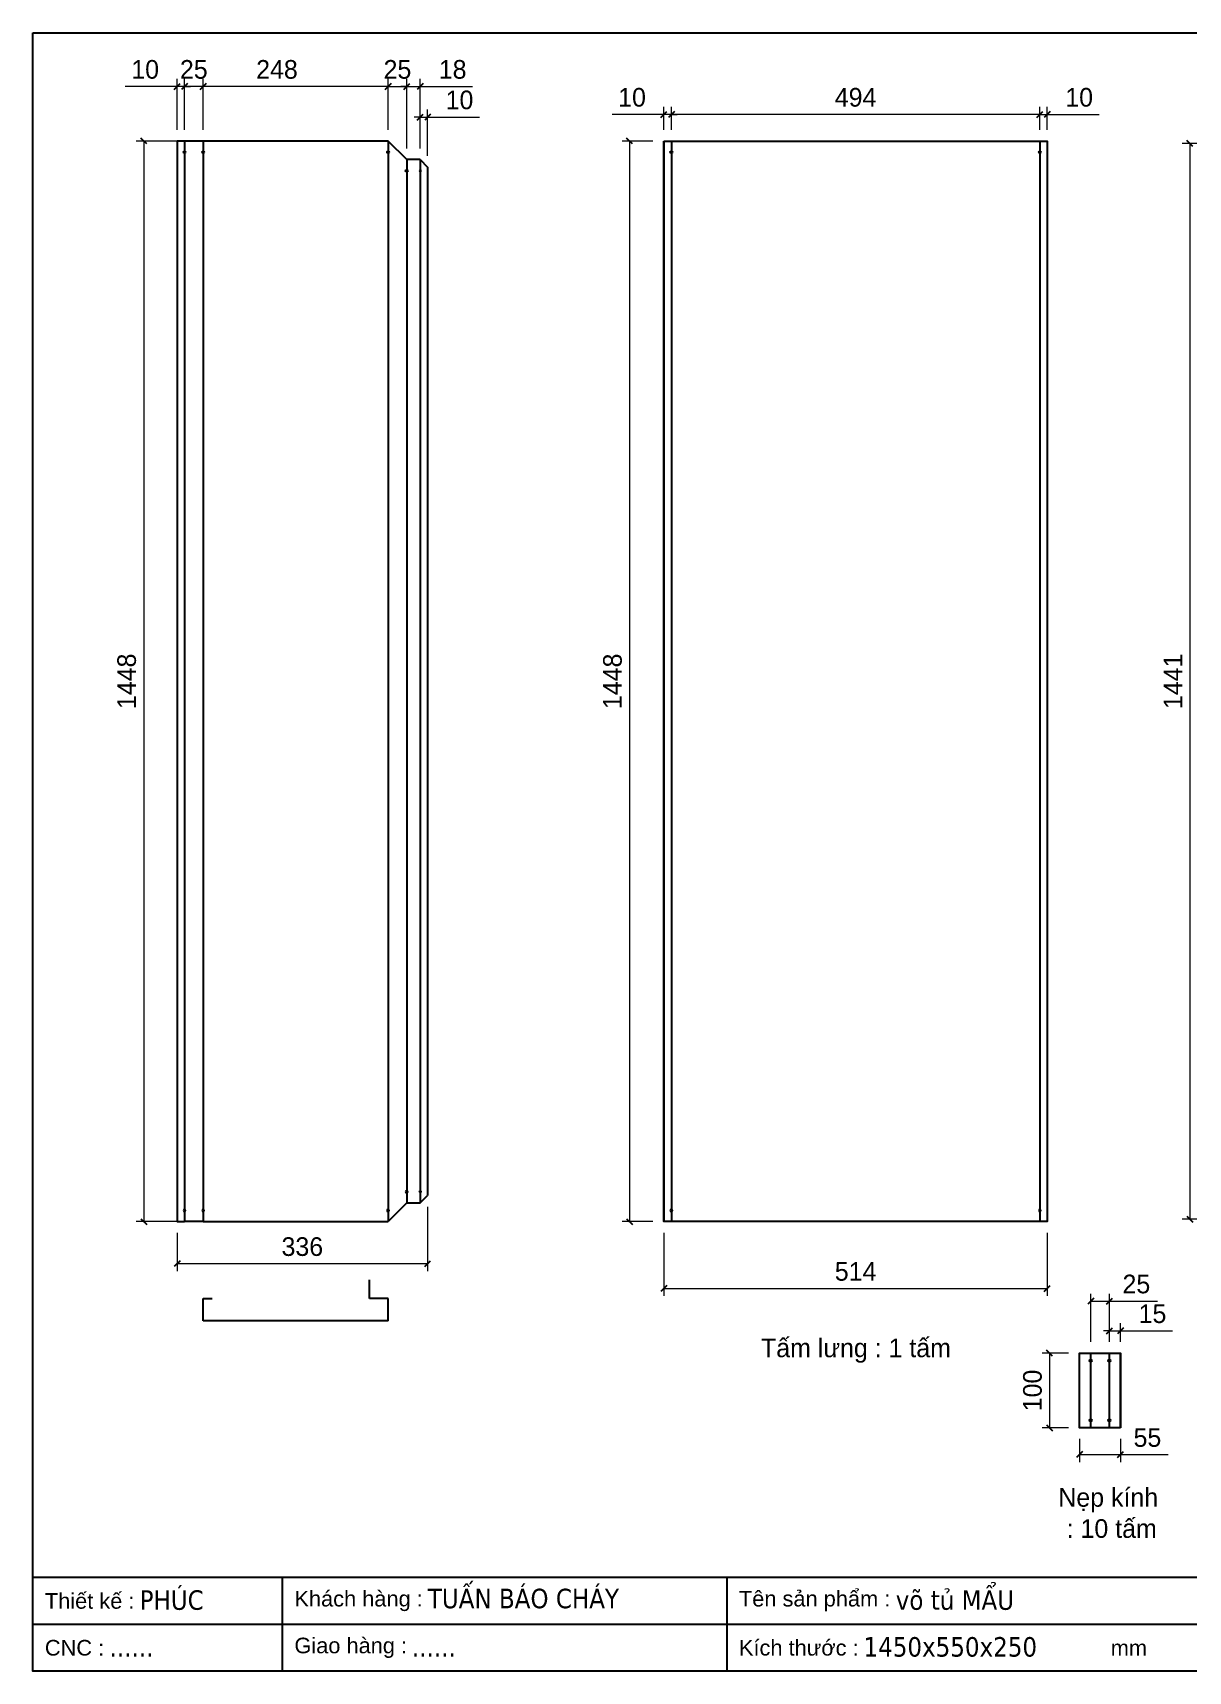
# Model space of a CAD drawing. Header units: millimetres. Extents: x 0 to 3105, y 0 to 2195.
# Drawn here: x 0 to 1549, y 0 to 2195 of the extents above; entities that cross this region are included whole.
import ezdxf
from ezdxf.enums import TextEntityAlignment as Align

# ---------------------------------------------------------------- set-up
doc = ezdxf.new("R2010")
doc.units = ezdxf.units.MM
doc.layers.add('CNC', color=7, linetype='Continuous')
doc.layers.add('DIM', color=253, linetype='Continuous')
doc.styles.add('Arial', font='arial.ttf')
doc.styles.add('Tahoma (Input Text)', font='tahoma.ttf')
doc.dimstyles.new('Dim-25', dxfattribs={"dimtxt": 25, "dimasz": 8, "dimexe": 10, "dimexo": 15, "dimgap": 10, "dimtad": 1, "dimdec": 0, "dimtxsty": 'Standard', "dimblk": 'OBLIQUE', "dimcen": 10, "dimclrd": 5, "dimclre": 5, "dimclrt": 3, "dimazin": 3, "dimtfac": 1, "dimtdec": 0, "dimtmove": 0, "dimatfit": 3, "dimldrblk": 'OBLIQUE', "dimlwd": 9, "dimlwe": 9})

# ---------------------------------------------------------------- blocks, each defined once
blk = doc.blocks.new('*D1')
at = {"color": 0, "linetype": 'ByBlock', "lineweight": -2}
for p, q in [((152.8, 2046.4), (144.8, 2054.4)), ((144.8, 606.4), (152.8, 598.4))]:
    blk.add_line(p, q, dxfattribs=at)
at = {"layer": 'Defpoints', "color": 0, "transparency": 16777216}
for p in [(228.4, 2050.4), (148.8, 602.4), (228.4, 602.4)]:
    blk.add_point(p, dxfattribs=at)
at = {"layer": 'DIM', "color": 5, "lineweight": 9, "transparency": 16777216}
for p, q in [((213.4, 2050.4), (138.8, 2050.4)), ((148.8, 2050.4), (148.8, 602.4)), ((213.4, 602.4), (138.8, 602.4))]:
    blk.add_line(p, q, dxfattribs=at)
at = {"layer": 'DIM', "color": 3, "transparency": 16777216, "insert": (126, 1326.4), "char_height": 25, "attachment_point": 5, "rotation": 90}
blk.add_mtext('1448', dxfattribs=at)
blk = doc.blocks.new('_Oblique')
at = {"color": 0, "linetype": 'ByBlock', "lineweight": -2}
blk.add_line((-0.5, -0.5), (0.5, 0.5), dxfattribs=at)
blk = doc.blocks.new('*D2')
at = {"color": 0, "linetype": 'ByBlock', "lineweight": -2}
for p, q in [((232.4, 2127.5), (224.4, 2119.5)), ((472.4, 2119.5), (480.4, 2127.5))]:
    blk.add_line(p, q, dxfattribs=at)
at = {"layer": 'Defpoints', "color": 0, "transparency": 16777216}
for p in [(228.4, 2123.5), (228.4, 2050.4), (476.4, 2050.4)]:
    blk.add_point(p, dxfattribs=at)
at = {"layer": 'DIM', "color": 5, "lineweight": 9, "transparency": 16777216}
for p, q in [((228.4, 2065.4), (228.4, 2133.5)), ((476.4, 2065.4), (476.4, 2133.5)), ((476.4, 2123.5), (228.4, 2123.5))]:
    blk.add_line(p, q, dxfattribs=at)
at = {"layer": 'DIM', "color": 3, "transparency": 16777216, "insert": (327.4, 2146.2), "char_height": 25, "attachment_point": 5}
blk.add_mtext('248', dxfattribs=at)
blk = doc.blocks.new('*D3')
at = {"color": 0, "linetype": 'ByBlock', "lineweight": -2}
for p, q in [((207.4, 2127.5), (199.4, 2119.5)), ((224.4, 2119.5), (232.4, 2127.5))]:
    blk.add_line(p, q, dxfattribs=at)
at = {"layer": 'Defpoints', "color": 0, "transparency": 16777216}
for p in [(203.4, 2123.5), (203.4, 2050.4), (228.4, 2050.4)]:
    blk.add_point(p, dxfattribs=at)
at = {"layer": 'DIM', "color": 5, "lineweight": 9, "transparency": 16777216}
for p, q in [((203.4, 2065.4), (203.4, 2133.5)), ((228.4, 2065.4), (228.4, 2133.5)), ((228.4, 2123.5), (203.4, 2123.5))]:
    blk.add_line(p, q, dxfattribs=at)
at = {"layer": 'DIM', "color": 3, "transparency": 16777216, "insert": (215.9, 2146.2), "char_height": 25, "attachment_point": 5}
blk.add_mtext('25', dxfattribs=at)
blk = doc.blocks.new('*D4')
at = {"color": 0, "linetype": 'ByBlock', "lineweight": -2}
for p, q in [((189.4, 2119.5), (197.4, 2127.5)), ((207.4, 2127.5), (199.4, 2119.5))]:
    blk.add_line(p, q, dxfattribs=at)
at = {"layer": 'Defpoints', "color": 0, "transparency": 16777216}
for p in [(193.4, 2123.5), (193.4, 2050.4), (203.4, 2050.4)]:
    blk.add_point(p, dxfattribs=at)
at = {"layer": 'DIM', "color": 5, "lineweight": 9, "transparency": 16777216}
for p, q in [((193.4, 2065.4), (193.4, 2133.5)), ((203.4, 2065.4), (203.4, 2133.5)), ((193.4, 2123.5), (124, 2123.5)), ((203.4, 2123.5), (193.4, 2123.5)), ((203.4, 2123.5), (211.4, 2123.5))]:
    blk.add_line(p, q, dxfattribs=at)
at = {"layer": 'DIM', "color": 3, "transparency": 16777216, "insert": (150.7, 2146.2), "char_height": 25, "attachment_point": 5}
blk.add_mtext('10', dxfattribs=at)
blk = doc.blocks.new('*D5')
at = {"color": 0, "linetype": 'ByBlock', "lineweight": -2}
for p, q in [((197.4, 550.1), (189.4, 542.1)), ((525.4, 542.1), (533.4, 550.1))]:
    blk.add_line(p, q, dxfattribs=at)
at = {"layer": 'Defpoints', "color": 0, "transparency": 16777216}
for p in [(529.4, 637.4), (193.4, 602.4), (193.4, 546.1)]:
    blk.add_point(p, dxfattribs=at)
at = {"layer": 'DIM', "color": 5, "lineweight": 9, "transparency": 16777216}
for p, q in [((529.4, 622.4), (529.4, 536.1)), ((193.4, 587.4), (193.4, 536.1)), ((529.4, 546.1), (193.4, 546.1))]:
    blk.add_line(p, q, dxfattribs=at)
at = {"layer": 'DIM', "color": 3, "transparency": 16777216, "insert": (361.4, 568.8), "char_height": 25, "attachment_point": 5}
blk.add_mtext('336', dxfattribs=at)
blk = doc.blocks.new('*D6')
at = {"color": 0, "linetype": 'ByBlock', "lineweight": -2}
for p, q in [((480.4, 2127.5), (472.4, 2119.5)), ((497.4, 2119.5), (505.4, 2127.5))]:
    blk.add_line(p, q, dxfattribs=at)
at = {"layer": 'Defpoints', "color": 0, "transparency": 16777216}
for p in [(501.4, 2123.5), (476.4, 2050.4), (501.4, 2025.4)]:
    blk.add_point(p, dxfattribs=at)
at = {"layer": 'DIM', "color": 5, "lineweight": 9, "transparency": 16777216}
for p, q in [((476.4, 2065.4), (476.4, 2133.5)), ((501.4, 2040.4), (501.4, 2133.5)), ((476.4, 2123.5), (501.4, 2123.5))]:
    blk.add_line(p, q, dxfattribs=at)
at = {"layer": 'DIM', "color": 3, "transparency": 16777216, "insert": (488.9, 2146.2), "char_height": 25, "attachment_point": 5}
blk.add_mtext('25', dxfattribs=at)
blk = doc.blocks.new('*D7')
at = {"color": 0, "linetype": 'ByBlock', "lineweight": -2}
for p, q in [((497.4, 2119.5), (505.4, 2127.5)), ((523.4, 2127.5), (515.4, 2119.5))]:
    blk.add_line(p, q, dxfattribs=at)
at = {"layer": 'Defpoints', "color": 0, "transparency": 16777216}
for p in [(519.4, 2123.5), (501.4, 2025.4), (519.4, 2025.4)]:
    blk.add_point(p, dxfattribs=at)
at = {"layer": 'DIM', "color": 5, "lineweight": 9, "transparency": 16777216}
for p, q in [((501.4, 2040.4), (501.4, 2133.5)), ((519.4, 2040.4), (519.4, 2133.5)), ((501.4, 2123.5), (493.4, 2123.5)), ((501.4, 2123.5), (519.4, 2123.5)), ((519.4, 2123.5), (589.6, 2123.5))]:
    blk.add_line(p, q, dxfattribs=at)
at = {"layer": 'DIM', "color": 3, "transparency": 16777216, "insert": (562.9, 2146.2), "char_height": 25, "attachment_point": 5}
blk.add_mtext('18', dxfattribs=at)
blk = doc.blocks.new('*D8')
at = {"color": 0, "linetype": 'ByBlock', "lineweight": -2}
for p, q in [((515.4, 2078.5), (523.4, 2086.5)), ((533.4, 2086.5), (525.4, 2078.5))]:
    blk.add_line(p, q, dxfattribs=at)
at = {"layer": 'Defpoints', "color": 0, "transparency": 16777216}
for p in [(529.4, 2082.5), (519.4, 2025.4), (529.4, 2015.4)]:
    blk.add_point(p, dxfattribs=at)
at = {"layer": 'DIM', "color": 5, "lineweight": 9, "transparency": 16777216}
for p, q in [((519.4, 2040.4), (519.4, 2092.5)), ((529.4, 2030.4), (529.4, 2092.5)), ((519.4, 2082.5), (511.4, 2082.5)), ((519.4, 2082.5), (529.4, 2082.5)), ((529.4, 2082.5), (598.8, 2082.5))]:
    blk.add_line(p, q, dxfattribs=at)
at = {"layer": 'DIM', "color": 3, "transparency": 16777216, "insert": (572.1, 2105.3), "char_height": 25, "attachment_point": 5}
blk.add_mtext('10', dxfattribs=at)
blk = doc.blocks.new('f3daunguoc')
at = {"layer": 'CNC', "color": 2, "lineweight": -3}
blk.add_circle((0, 0), 1.5, dxfattribs=at)
blk = doc.blocks.new('f2dauxuoi')
at = {"layer": 'CNC', "color": 2, "lineweight": -3}
blk.add_circle((0, 0), 1, dxfattribs=at)
blk = doc.blocks.new('*D9')
at = {"color": 0, "linetype": 'ByBlock', "lineweight": -2}
for p, q in [((1346.1, 2082), (1354.1, 2090)), ((1364.1, 2090), (1356.1, 2082))]:
    blk.add_line(p, q, dxfattribs=at)
at = {"layer": 'Defpoints', "color": 0, "transparency": 16777216}
for p in [(1360.1, 2086), (1350.1, 2050.4), (1360.1, 2050.4)]:
    blk.add_point(p, dxfattribs=at)
at = {"layer": 'DIM', "color": 5, "lineweight": 9, "transparency": 16777216}
for p, q in [((1350.1, 2086), (1342.1, 2086)), ((1350.1, 2065.4), (1350.1, 2096)), ((1350.1, 2086), (1360.1, 2086)), ((1360.1, 2065.4), (1360.1, 2096)), ((1360.1, 2086), (1429.5, 2086))]:
    blk.add_line(p, q, dxfattribs=at)
at = {"layer": 'DIM', "color": 3, "transparency": 16777216, "insert": (1402.8, 2108.8), "char_height": 25, "attachment_point": 5}
blk.add_mtext('10', dxfattribs=at)
blk = doc.blocks.new('*D10')
at = {"color": 0, "linetype": 'ByBlock', "lineweight": -2}
for p, q in [((860.1, 2090), (852.1, 2082)), ((1346.1, 2082), (1354.1, 2090))]:
    blk.add_line(p, q, dxfattribs=at)
at = {"layer": 'Defpoints', "color": 0, "transparency": 16777216}
for p in [(856.1, 2086), (856.1, 2050.4), (1350.1, 2050.4)]:
    blk.add_point(p, dxfattribs=at)
at = {"layer": 'DIM', "color": 5, "lineweight": 9, "transparency": 16777216}
for p, q in [((856.1, 2065.4), (856.1, 2096)), ((1350.1, 2086), (856.1, 2086)), ((1350.1, 2065.4), (1350.1, 2096))]:
    blk.add_line(p, q, dxfattribs=at)
at = {"layer": 'DIM', "color": 3, "transparency": 16777216, "insert": (1103.1, 2108.8), "char_height": 25, "attachment_point": 5}
blk.add_mtext('494', dxfattribs=at)
blk = doc.blocks.new('*D11')
at = {"color": 0, "linetype": 'ByBlock', "lineweight": -2}
for p, q in [((842.1, 2082), (850.1, 2090)), ((860.1, 2090), (852.1, 2082))]:
    blk.add_line(p, q, dxfattribs=at)
at = {"layer": 'Defpoints', "color": 0, "transparency": 16777216}
for p in [(846.1, 2086), (846.1, 2050.4), (856.1, 2050.4)]:
    blk.add_point(p, dxfattribs=at)
at = {"layer": 'DIM', "color": 5, "lineweight": 9, "transparency": 16777216}
for p, q in [((846.1, 2086), (776.7, 2086)), ((846.1, 2065.4), (846.1, 2096)), ((856.1, 2086), (846.1, 2086)), ((856.1, 2065.4), (856.1, 2096)), ((856.1, 2086), (864.1, 2086))]:
    blk.add_line(p, q, dxfattribs=at)
at = {"layer": 'DIM', "color": 3, "transparency": 16777216, "insert": (803.4, 2108.8), "char_height": 25, "attachment_point": 5}
blk.add_mtext('10', dxfattribs=at)
blk = doc.blocks.new('*D12')
at = {"color": 0, "linetype": 'ByBlock', "lineweight": -2}
for p, q in [((804.1, 2046.4), (796.1, 2054.4)), ((796.1, 606.4), (804.1, 598.4))]:
    blk.add_line(p, q, dxfattribs=at)
at = {"layer": 'Defpoints', "color": 0, "ltscale": 3, "transparency": 16777216}
for p in [(846.1, 2050.4), (800.1, 602.4), (846.1, 602.4)]:
    blk.add_point(p, dxfattribs=at)
at = {"layer": 'DIM', "color": 5, "lineweight": 9, "ltscale": 3, "transparency": 16777216}
for p, q in [((831.1, 2050.4), (790.1, 2050.4)), ((800.1, 2050.4), (800.1, 602.4)), ((831.1, 602.4), (790.1, 602.4))]:
    blk.add_line(p, q, dxfattribs=at)
at = {"layer": 'DIM', "color": 3, "ltscale": 3, "transparency": 16777216, "insert": (777.3, 1326.4), "char_height": 25, "attachment_point": 5, "rotation": 90}
blk.add_mtext('1448', dxfattribs=at)
blk = doc.blocks.new('*D19')
at = {"color": 0, "linetype": 'ByBlock', "lineweight": -2}
for p, q in [((850.1, 516.8), (842.1, 508.8)), ((1356.1, 508.8), (1364.1, 516.8))]:
    blk.add_line(p, q, dxfattribs=at)
at = {"layer": 'Defpoints', "color": 0, "ltscale": 3, "transparency": 16777216}
for p in [(846.1, 602.4), (1360.1, 602.4), (1360.1, 512.8)]:
    blk.add_point(p, dxfattribs=at)
at = {"layer": 'DIM', "color": 5, "lineweight": 9, "ltscale": 3, "transparency": 16777216}
for p, q in [((846.1, 587.4), (846.1, 502.8)), ((1360.1, 587.4), (1360.1, 502.8)), ((846.1, 512.8), (1360.1, 512.8))]:
    blk.add_line(p, q, dxfattribs=at)
at = {"layer": 'DIM', "color": 3, "ltscale": 3, "transparency": 16777216, "insert": (1103.1, 535.6), "char_height": 25, "attachment_point": 5}
blk.add_mtext('514', dxfattribs=at)
blk = doc.blocks.new('*D38')
at = {"color": 0, "linetype": 'ByBlock', "lineweight": -2}
for p, q in [((1555.1, 2042.9), (1547.1, 2050.9)), ((1547.1, 609.9), (1555.1, 601.9))]:
    blk.add_line(p, q, dxfattribs=at)
at = {"layer": 'Defpoints', "color": 0, "transparency": 16777216}
for p in [(1690.5, 2046.9), (1551.1, 605.9), (1690.5, 605.9)]:
    blk.add_point(p, dxfattribs=at)
at = {"layer": 'DIM', "color": 5, "lineweight": 9, "transparency": 16777216}
for p, q in [((1675.5, 2046.9), (1541.1, 2046.9)), ((1551.1, 2046.9), (1551.1, 605.9)), ((1675.5, 605.9), (1541.1, 605.9))]:
    blk.add_line(p, q, dxfattribs=at)
at = {"layer": 'DIM', "color": 3, "transparency": 16777216, "insert": (1528.6, 1326.4), "char_height": 25, "attachment_point": 5, "rotation": 90}
blk.add_mtext('1441', dxfattribs=at)
blk = doc.blocks.new('*D40')
at = {"color": 0, "linetype": 'ByBlock', "lineweight": -2}
for p, q in [((1439.3, 452.2), (1447.3, 460.2)), ((1462.3, 460.2), (1454.3, 452.2))]:
    blk.add_line(p, q, dxfattribs=at)
at = {"layer": 'Defpoints', "color": 0, "ltscale": 3, "transparency": 16777216}
for p in [(1458.3, 456.2), (1443.3, 426.2), (1458.3, 426.2)]:
    blk.add_point(p, dxfattribs=at)
at = {"layer": 'DIM', "color": 5, "lineweight": 9, "ltscale": 3, "transparency": 16777216}
for p, q in [((1443.3, 441.2), (1443.3, 466.2)), ((1458.3, 441.2), (1458.3, 466.2)), ((1443.3, 456.2), (1435.3, 456.2)), ((1443.3, 456.2), (1458.3, 456.2)), ((1458.3, 456.2), (1528, 456.2))]:
    blk.add_line(p, q, dxfattribs=at)
at = {"layer": 'DIM', "color": 3, "ltscale": 3, "transparency": 16777216, "insert": (1501.1, 478.9), "char_height": 25, "attachment_point": 5}
blk.add_mtext('15', dxfattribs=at)
blk = doc.blocks.new('*D41')
at = {"color": 0, "linetype": 'ByBlock', "lineweight": -2}
for p, q in [((1422.3, 499.9), (1414.3, 491.9)), ((1439.3, 491.9), (1447.3, 499.9))]:
    blk.add_line(p, q, dxfattribs=at)
at = {"layer": 'Defpoints', "color": 0, "ltscale": 3, "transparency": 16777216}
for p in [(1443.3, 495.9), (1418.3, 426.2), (1443.3, 426.2)]:
    blk.add_point(p, dxfattribs=at)
at = {"layer": 'DIM', "color": 5, "lineweight": 9, "ltscale": 3, "transparency": 16777216}
for p, q in [((1418.3, 441.2), (1418.3, 505.9)), ((1443.3, 441.2), (1443.3, 505.9)), ((1418.3, 495.9), (1443.3, 495.9)), ((1443.3, 495.9), (1507.7, 495.9))]:
    blk.add_line(p, q, dxfattribs=at)
at = {"layer": 'DIM', "color": 3, "ltscale": 3, "transparency": 16777216, "insert": (1479.5, 518.7), "char_height": 25, "attachment_point": 5}
blk.add_mtext('25', dxfattribs=at)
blk = doc.blocks.new('*D42')
at = {"color": 0, "linetype": 'ByBlock', "lineweight": -2}
for p, q in [((1367, 422.2), (1359, 430.2)), ((1359, 330.2), (1367, 322.2))]:
    blk.add_line(p, q, dxfattribs=at)
at = {"layer": 'Defpoints', "color": 0, "ltscale": 3, "transparency": 16777216}
for p in [(1403.3, 426.2), (1363, 326.2), (1403.3, 326.2)]:
    blk.add_point(p, dxfattribs=at)
at = {"layer": 'DIM', "color": 5, "lineweight": 9, "ltscale": 3, "transparency": 16777216}
for p, q in [((1388.3, 426.2), (1353, 426.2)), ((1363, 426.2), (1363, 326.2)), ((1388.3, 326.2), (1353, 326.2))]:
    blk.add_line(p, q, dxfattribs=at)
at = {"layer": 'DIM', "color": 3, "ltscale": 3, "transparency": 16777216, "insert": (1340.3, 376.2), "char_height": 25, "attachment_point": 5, "rotation": 90}
blk.add_mtext('100', dxfattribs=at)
blk = doc.blocks.new('*D43')
at = {"color": 0, "linetype": 'ByBlock', "lineweight": -2}
for p, q in [((1407.3, 294.3), (1399.3, 286.3)), ((1454.3, 286.3), (1462.3, 294.3))]:
    blk.add_line(p, q, dxfattribs=at)
at = {"layer": 'Defpoints', "color": 0, "ltscale": 3, "transparency": 16777216}
for p in [(1403.3, 326.2), (1458.3, 326.2), (1458.3, 290.3)]:
    blk.add_point(p, dxfattribs=at)
at = {"layer": 'DIM', "color": 5, "lineweight": 9, "ltscale": 3, "transparency": 16777216}
for p, q in [((1403.3, 311.2), (1403.3, 280.3)), ((1458.3, 311.2), (1458.3, 280.3)), ((1403.3, 290.3), (1458.3, 290.3)), ((1458.3, 290.3), (1522.3, 290.3))]:
    blk.add_line(p, q, dxfattribs=at)
at = {"layer": 'DIM', "color": 3, "ltscale": 3, "transparency": 16777216, "insert": (1494.3, 313), "char_height": 25, "attachment_point": 5}
blk.add_mtext('55', dxfattribs=at)
blk = doc.blocks.new('khungtenAsean2')
at = {"color": 7}
for p, q in [((2970, -1980), (0, -1980)), ((320, -1980), (320, -2100)), ((890, -1980), (890, -2100)), ((2020, -2040), (0, -2040))]:
    blk.add_line(p, q, dxfattribs=at)
blk.add_lwpolyline([(0, 0), (2970, 0), (2970, -2100), (0, -2100)], close=True, dxfattribs=at)
at = {"color": 2, "char_height": 20, "width": 917.634, "attachment_point": 4, "style": 'Arial'}
for s, insert in [('  Tên sản phẩm :', (890, -2010)), ('  Thiết kế :', (0, -2010)), ('  Khách hàng :', (320, -2010)), ('  Giao hàng :', (320, -2070)), ('  CNC :', (0, -2070)), ('  Kích thước :', (890, -2070)), ('mm', (1382.3, -2070))]:
    blk.add_mtext(s, dxfattribs=dict(at, insert=insert))
at = {"color": 1, "style": 'Tahoma (Input Text)', "flags": 8}
for tag, p in [('#03', (506.6, -2019.3)), ('#01', (137.1, -2021.3)), ('#05', (1106.6, -2021.3)), ('#07', (1834.7, -2021.3)), ('#09', (2146.7, -2021.3)), ('#02', (98.5, -2081.3)), ('#04', (486.1, -2081.3)), ('#06', (1065.3, -2081.3)), ('#08', (1817.4, -2081.3)), ('#10', (2146.7, -2081.3))]:
    blk.add_attdef(tag, p, '', height=25, dxfattribs=at)
blk.add_attdef('#11', text='', height=25, dxfattribs=at).set_placement((2915, -2067.3), align=Align.CENTER)

msp = doc.modelspace()

# ---------------------------------------------------------------- linework, layer by layer
at = {"color": 7}
for p, q in [((203.4, 2050.4), (203.4, 602.4)), ((228.4, 2050.4), (203.4, 2050.4)), ((228.4, 2050.4), (228.4, 602.4)), ((476.4, 2050.4), (476.4, 602.4)), ((501.4, 2025.4), (476.4, 2050.4)), ((846.1, 2050.4), (846.1, 602.4)), ((856.1, 2050.4), (856.1, 602.4)), ((1350.1, 2050.4), (1350.1, 602.4)), ((1360.1, 2050.4), (1360.1, 602.4)), ((501.4, 2025.4), (501.4, 627.4)), ((519.4, 2025.4), (519.4, 627.4)), ((519.4, 2025.4), (529.4, 2015.4)), ((529.4, 2015.4), (529.4, 637.4)), ((519.4, 627.4), (529.4, 637.4)), ((501.4, 627.4), (476.4, 602.4)), ((228.4, 602.4), (203.4, 602.4)), ((451.4, 499.3), (451.4, 524.3)), ((228.4, 469.3), (228.4, 499.3)), ((228.4, 499.3), (240.4, 499.3)), ((476.4, 499.3), (451.4, 499.3)), ((476.4, 469.3), (476.4, 499.3)), ((476.4, 469.3), (228.4, 469.3))]:
    msp.add_line(p, q, dxfattribs=at)
for points in [[(203.4, 2050.4), (193.4, 2050.4), (193.4, 602.4), (203.4, 602.4)], [(476.4, 2050.4), (228.4, 2050.4)], [(519.4, 2025.4), (501.4, 2025.4)], [(501.4, 627.4), (519.4, 627.4)], [(228.4, 602.4), (476.4, 602.4)], [(1403.3, 326.2), (1403.3, 426.2)], [(1418.3, 326.2), (1418.3, 426.2)], [(1443.3, 326.2), (1443.3, 426.2)], [(1458.3, 326.2), (1458.3, 426.2)]]:
    msp.add_lwpolyline(points, dxfattribs=at)
msp.add_lwpolyline([(846.1, 2050.4), (1360.1, 2050.4), (1360.1, 602.4), (846.1, 602.4)], close=True, dxfattribs=at)
at = {"color": 7, "ltscale": 3}
msp.add_lwpolyline([(1458.3, 326.2), (1403.3, 326.2), (1403.3, 426.2), (1458.3, 426.2)], close=True, dxfattribs=at)
at = {"color": 2}
for centre in [(1418.3, 416.2), (1443.3, 416.2), (1418.3, 336.2), (1443.3, 336.2)]:
    msp.add_circle(centre, 1.5, dxfattribs=at)

# ---------------------------------------------------------------- block references
at = {"color": 7}
ref = msp.add_blockref('khungtenAsean2', (0, 2195.4), dxfattribs=dict(at, xscale=1.04544000000169, yscale=1.04544000000169, zscale=1.04544000000169))
ref.add_attrib('#06', '1450x550x250', (1113.7, 19.6), dxfattribs={"color": 1, "height": 26.136, "style": 'Tahoma (Input Text)'})
ref.add_attrib('#05', 'võ tủ MẨU', (1156.9, 82.3), dxfattribs={"color": 1, "height": 26.14, "style": 'Tahoma (Input Text)'})
ref.add_attrib('#04', '......', (508.2, 19.6), dxfattribs={"color": 1, "height": 26.14, "style": 'Tahoma (Input Text)'})
ref.add_attrib('#03', 'TUẤN BÁO CHÁY', (529.6, 84.4), dxfattribs={"color": 1, "height": 26.136, "style": 'Tahoma (Input Text)'})
ref.add_attrib('#02', '......', (102.9, 19.6), dxfattribs={"color": 1, "height": 26.14, "style": 'Tahoma (Input Text)'})
ref.add_attrib('#01', 'PHÚC', (143.3, 82.3), dxfattribs={"color": 1, "height": 26.14, "style": 'Tahoma (Input Text)'})
at = {"lineweight": -3, "rotation": 180}
for name, p in [('f3daunguoc', (203.4, 2035.4)), ('f3daunguoc', (228.4, 2035.4)), ('f3daunguoc', (476.4, 2035.4)), ('f3daunguoc', (856.1, 2035.4)), ('f3daunguoc', (1350.1, 2035.4)), ('f3daunguoc', (501.4, 2010.4)), ('f2dauxuoi', (519.4, 642.4))]:
    msp.add_blockref(name, p, dxfattribs=at)
at = {"lineweight": -3, "xscale": -1}
for name, p in [('f2dauxuoi', (519.4, 2010.4)), ('f3daunguoc', (501.4, 642.4)), ('f3daunguoc', (203.4, 617.4)), ('f3daunguoc', (228.4, 617.4)), ('f3daunguoc', (476.4, 617.4)), ('f3daunguoc', (856.1, 617.4)), ('f3daunguoc', (1350.1, 617.4))]:
    msp.add_blockref(name, p, dxfattribs=at)

# ---------------------------------------------------------------- texts
at = {"color": 2, "char_height": 25, "attachment_point": 5}
for s, insert, width in [('Tấm lưng : 1 tấm', (1103.6, 429.5), 585), ('Nẹp kính\\P : 10 tấm', (1441.8, 211.9), 775)]:
    msp.add_mtext(s, dxfattribs=dict(at, insert=insert, width=width))

# ---------------------------------------------------------------- dimensions: what is measured, and where the dimension line sits
at = {"layer": 'DIM', "color": 7}
for base, p1, p2, angle, picture, middle in [((193.4, 2123.5), (203.4, 2050.4), (193.4, 2050.4), 180, '*D4', (150.7, 2146.2)), ((148.8, 602.4), (228.4, 2050.4), (228.4, 602.4), 90, '*D1', (126, 1326.4)), ((1551.1, 605.9), (1690.5, 2046.9), (1690.5, 605.9), 90, '*D38', (1528.6, 1326.4)), ((193.4, 546.1), (529.4, 637.4), (193.4, 602.4), 180, '*D5', (361.4, 568.8))]:
    dim = msp.add_linear_dim(base=base, p1=p1, p2=p2, angle=angle, dimstyle='Dim-25', dxfattribs=at)
    dim.commit()
    dim.dimension.update_dxf_attribs({"geometry": picture, "text_midpoint": middle})
for base, p1, p2, picture, middle in [((203.4, 2123.5), (228.4, 2050.4), (203.4, 2050.4), '*D3', (215.9, 2123.5)), ((228.4, 2123.5), (476.4, 2050.4), (228.4, 2050.4), '*D2', (327.4, 2123.5)), ((501.4, 2123.5), (476.4, 2050.4), (501.4, 2025.4), '*D6', (488.9, 2123.5)), ((519.4, 2123.5), (501.4, 2025.4), (519.4, 2025.4), '*D7', (562.9, 2123.5)), ((529.4, 2082.5), (519.4, 2025.4), (529.4, 2015.4), '*D8', (572.1, 2082.5))]:
    dim = msp.add_linear_dim(base=base, p1=p1, p2=p2, angle=180, dimstyle='Dim-25', dxfattribs=at)
    dim.commit()
    dim.dimension.update_dxf_attribs({"geometry": picture, "text_midpoint": middle, "dimtype": 160})
for base, p1, p2, picture, middle in [((846.1, 2086), (856.1, 2050.4), (846.1, 2050.4), '*D11', (803.4, 2108.8)), ((856.1, 2086), (1350.1, 2050.4), (856.1, 2050.4), '*D10', (1103.1, 2108.8)), ((1360.1, 2086), (1350.1, 2050.4), (1360.1, 2050.4), '*D9', (1402.8, 2108.8))]:
    dim = msp.add_linear_dim(base=base, p1=p1, p2=p2, dimstyle='Dim-25', dxfattribs=at)
    dim.commit()
    dim.dimension.update_dxf_attribs({"geometry": picture, "text_midpoint": middle})
at = {"layer": 'DIM', "ltscale": 3}
dim = msp.add_linear_dim(base=(800.1, 602.4), p1=(846.1, 2050.4), p2=(846.1, 602.4), angle=90, dimstyle='Dim-25', dxfattribs=at)
dim.commit()
dim.dimension.update_dxf_attribs({"geometry": '*D12', "text_midpoint": (777.3, 1326.4)})
dim = msp.add_linear_dim(base=(1360.1, 512.8), p1=(846.1, 602.4), p2=(1360.1, 602.4), dimstyle='Dim-25', dxfattribs=at)
dim.commit()
dim.dimension.update_dxf_attribs({"geometry": '*D19', "text_midpoint": (1103.1, 535.6)})
at = {"layer": 'DIM', "color": 7, "ltscale": 3}
for base, p1, p2, picture, middle in [((1443.3, 495.9), (1418.3, 426.2), (1443.3, 426.2), '*D41', (1479.5, 518.7)), ((1458.3, 456.2), (1443.3, 426.2), (1458.3, 426.2), '*D40', (1501.1, 478.9)), ((1458.3, 290.3), (1403.3, 326.2), (1458.3, 326.2), '*D43', (1494.3, 313))]:
    dim = msp.add_linear_dim(base=base, p1=p1, p2=p2, dimstyle='Dim-25', dxfattribs=at)
    dim.commit()
    dim.dimension.update_dxf_attribs({"geometry": picture, "text_midpoint": middle})
dim = msp.add_linear_dim(base=(1363, 326.2), p1=(1403.3, 426.2), p2=(1403.3, 326.2), angle=90, dimstyle='Dim-25', dxfattribs=at)
dim.commit()
dim.dimension.update_dxf_attribs({"geometry": '*D42', "text_midpoint": (1340.3, 376.2)})

doc.saveas('drawing.dxf')
